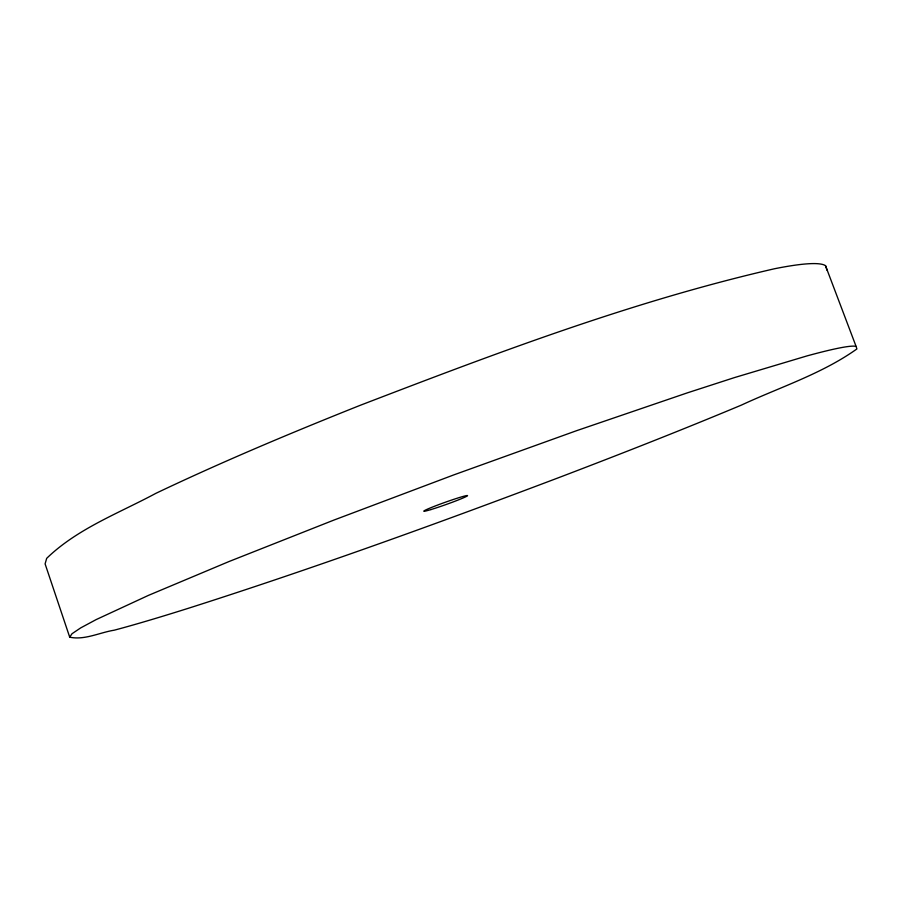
<?xml version="1.0" encoding="UTF-8"?>
<svg xmlns="http://www.w3.org/2000/svg" width="902" height="902" viewBox="0 0 902 902"><rect width="100%" height="100%" fill="white"/><g stroke="black" fill="none" stroke-linecap="round" stroke-linejoin="round"><path stroke-width="1.35" d="M69.713 637.173L72.013 633.734L80.684 627.905L96.153 619.595L148.48 595.365L229.052 561.518L333.808 520.116L453.841 474.88L576.344 430.773L687.256 392.889L734.476 377.588L807.166 355.862A290.996 15.999 -19.9 0 1 856.088 346.413L856.9 348.939C821.936 373.834 780.027 387.127 741.331 405.133C681.1 430.333 620.317 454.157 559.319 477.417C437.188 523.634 314.324 568.068 189.916 607.79A260.61 12.854 -19.4 0 1 114.283 630.182C99.716 632.494 84.484 640.397 69.713 637.173L45.1 563.885L46.678 558.349C77.335 528.628 118.771 513.272 155.866 493.338C222.794 461.497 291.177 432.836 360.011 405.393C495.739 353.257 632.426 301.347 774.412 268.773A289.892 30.285 -20.1 0 1 825.499 265.65L856.088 346.413M825.499 265.65L827.157 270.397M430.976 509.562A23.272 1.206 -19.6 0 0 467.078 496.055A23.272 1.206 -19.6 0 0 438.823 504.613A23.272 1.206 -19.6 0 0 430.976 509.562"/></g></svg>
